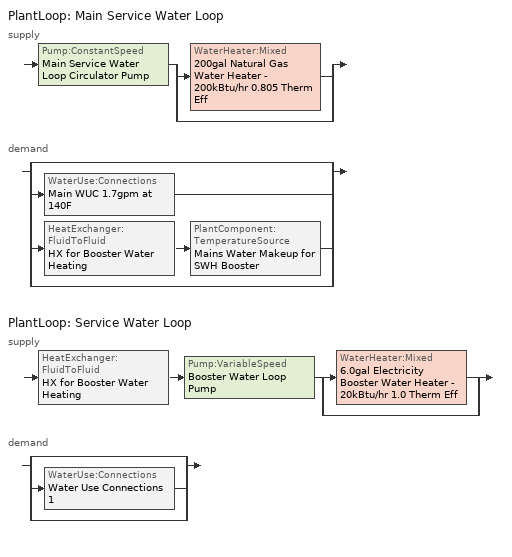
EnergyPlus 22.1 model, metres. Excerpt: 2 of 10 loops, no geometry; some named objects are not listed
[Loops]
PlantLoop 'Main Service Water Loop'
 supply: Pump:ConstantSpeed 'Main Service Water Loop Circulator Pump' > split
  | WaterHeater:Mixed '200gal Natural Gas Water Heater - 200kBtu/hr 0.805 Therm Eff'
  | bypass
 demand: split
  | bypass
  | WaterUse:Connections 'Main WUC 1.7gpm at 140F'
  | HeatExchanger:FluidToFluid 'HX for Booster Water Heating' > PlantComponent:TemperatureSource 'Mains Water Makeup for SWH Booster'
  | bypass
PlantLoop 'Service Water Loop'
 supply: HeatExchanger:FluidToFluid 'HX for Booster Water Heating' > Pump:VariableSpeed 'Booster Water Loop Pump' > split
  | WaterHeater:Mixed '6.0gal Electricity Booster Water Heater - 20kBtu/hr 1.0 Therm Eff'
  | bypass
 demand: split
  | bypass
  | WaterUse:Connections 'Water Use Connections 1'
  | bypass
[SetpointManager:Scheduled] Control Variable=Temperature
Name | Schedule | Setpoint Node or NodeList
Service hot water setpoint manager | Service Water Loop Temp - 140F | Main Service Water Loop Supply Outlet Node
Hot water booster setpoint manager | Service Water Booster Temp - 180.00000000000006F | Service Water Loop Supply Outlet Node
[PlantLoop] Fluid Type=Water; Maximum Loop Flow Rate {m3/s}=Autosize; Minimum Loop Flow Rate {m3/s}=0; Plant Loop Volume {m3}=Autocalculate; Load Distribution Scheme=Optimal; Plant Loop Demand Calculation Scheme=SingleSetpoint; Common Pipe Simulation=None
Name | Plant Equipment Operation Scheme | Maximum Loop Temperature {C} | Minimum Loop Temperature {C}
Main Service Water Loop | Main Service Water Loop Operation Schemes | 60 | 10
Service Water Loop | Service Water Loop Operation Schemes | 100 | 0
[Sizing:Plant] Loop Type=Heating; Loop Design Temperature Difference {deltaC}=5; Sizing Option=NonCoincident; Zone Timesteps in Averaging Window=1; Coincident Sizing Factor Mode=None
Name | Design Loop Exit Temperature {C}
Main Service Water Loop | 60
Service Water Loop | 82.2222
[Pump:VariableSpeed]
Booster Water Loop Pump: Design Maximum Flow Rate {m3/s}=Autosize; Design Pump Head {Pa}=0; Design Power Consumption {W}=0; Motor Efficiency=1; Fraction of Motor Inefficiencies to Fluid Stream=0; Coefficient 1 of the Part Load Performance Curve=0; Coefficient 2 of the Part Load Performance Curve=3.2485; Coefficient 3 of the Part Load Performance Curve=-4.7443; Coefficient 4 of the Part Load Performance Curve=2.5294; Design Minimum Flow Rate {m3/s}=0; Pump Control Type=Intermittent; Skin Loss Radiative Fraction=0.5; Design Power Sizing Method=PowerPerFlowPerPressure; Design Electric Power per Unit Flow Rate {W/(m3/s)}=348701.1; Design Shaft Power per Unit Flow Rate per Unit Head {W/((m3/s)-Pa)}=1.28205; Design Minimum Flow Rate Fraction=0
[PlantEquipmentOperationSchemes] Control Scheme Object Type 1=PlantEquipmentOperation:HeatingLoad; Control Scheme Schedule Name 1=Always On Discrete
Name | Control Scheme Name 1
Main Service Water Loop Operation Schemes | Main Service Water Loop Heating Operation Scheme
Service Water Loop Operation Schemes | Service Water Loop Heating Operation Scheme
[PlantEquipmentOperation:HeatingLoad] Load Range Lower Limit 1 {W}=0; Load Range Upper Limit 1 {W}=1000000000
Name | Range Equipment List Name 1
Main Service Water Loop Heating Operation Scheme | Main Service Water Loop Heating Equipment List
Service Water Loop Heating Operation Scheme | Service Water Loop Heating Equipment List
[PlantEquipmentList]
Main Service Water Loop Heating Equipment List: WaterHeater:Mixed, 200gal Natural Gas Water Heater - 200kBtu/hr 0.805 Therm Eff
Service Water Loop Heating Equipment List: HeatExchanger:FluidToFluid, HX for Booster Water Heating, WaterHeater:Mixed, 6.0gal Electricity Booster Water Heater - 20kBtu/hr 1.0 Therm Eff
[Pump:ConstantSpeed]
Main Service Water Loop Circulator Pump: Design Flow Rate {m3/s}=Autosize; Design Pump Head {Pa}=29891; Design Power Consumption {W}=Autosize; Motor Efficiency=0.7; Fraction of Motor Inefficiencies to Fluid Stream=0; Pump Control Type=Intermittent; Design Power Sizing Method=PowerPerFlowPerPressure; Design Electric Power per Unit Flow Rate {W/(m3/s)}=348701.1; Design Shaft Power per Unit Flow Rate per Unit Head {W-s/m3-Pa}=1.28205
[WaterHeater:Mixed] Deadband Temperature Difference {deltaC}=2; Heater Control Type=Cycle; Heater Ignition Minimum Flow Rate {m3/s}=0; Heater Ignition Delay {s}=0; Off Cycle Parasitic Heat Fraction to Tank=0; On Cycle Parasitic Heat Fraction to Tank=0; Ambient Temperature Indicator=Zone; Off Cycle Loss Fraction to Zone=1; On Cycle Loss Fraction to Zone=1; Use Side Effectiveness=1; Source Side Effectiveness=1; Use Side Design Flow Rate {m3/s}=Autosize; Source Side Design Flow Rate {m3/s}=Autosize; Indirect Water Heating Recovery Time {hr}=1.5; Source Side Flow Control Mode=IndirectHeatPrimarySetpoint
Name | Tank Volume {m3} | Setpoint Temperature Schedule | Maximum Temperature Limit {C} | Heater Maximum Capacity {W} | Heater Fuel Type | Heater Thermal Efficiency | Off Cycle Parasitic Fuel Consumption Rate {W} | Off Cycle Parasitic Fuel Type | On Cycle Parasitic Fuel Consumption Rate {W} | On Cycle Parasitic Fuel Type | Ambient Temperature Zone | Off Cycle Loss Coefficient to Ambient Temperature {W/K} | On Cycle Loss Coefficient to Ambient Temperature {W/K}
200gal Natural Gas Water Heater - 200kBtu/hr 0.805 Therm Eff | 0.757082 | Service Water Loop Temp - 140F | 60 | 58614.2 | NaturalGas | 0.805128 | 970.33 | NaturalGas | 970.33 | NaturalGas | Mech_ZN_1_FLR_1 ZN | 9.66218 | 9.66218
6.0gal Electricity Booster Water Heater - 20kBtu/hr 1.0 Therm Eff | 0.0227125 | Service Water Booster Temp - 180.00000000000006F | 82.2222 | 6000.04 | Electricity | 1 | 0 | Electricity | 0 | Electricity | Kitchen_ZN_1_FLR_1 ZN | 1.16751 | 1.16751
[WaterHeater:Sizing] Design Mode=PeakDraw; Time Storage Can Meet Peak Draw {hr}=0.538503; Time for Tank Recovery {hr}=0; Nominal Tank Volume for Autosizing Plant Connections {m3}=1
200gal Natural Gas Water Heater - 200kBtu/hr 0.805 Therm Eff; 6.0gal Electricity Booster Water Heater - 20kBtu/hr 1.0 Therm Eff
[WaterUse:Connections] Drain Water Heat Exchanger Type=None; Drain Water Heat Exchanger Destination=Plant
Name | Water Use Equipment Name 1
Main WUC 1.7gpm at 140F | Main Service Water Use 1.7gpm at 140F
Water Use Connections 1 | Booster Water Fixture - 1.0 gpm at 180F
[WaterUse:Equipment] Flow Rate Fraction Schedule=SchoolPrimary BLDG_SWH_SCH
Name | Peak Flow Rate {m3/s} | Target Temperature Schedule | Sensible Fraction Schedule | Latent Fraction Schedule
Main Service Water Use 1.7gpm at 140F | 0.000107253 | Mixed Water At Faucet Temp - 140F | Fraction Sensible - 0.2 | Fraction Latent - 0.05
Booster Water Fixture - 1.0 gpm at 180F | 6.30902e-05 | Mixed Water At Faucet Temp - 180F
[HeatExchanger:FluidToFluid]
HX for Booster Water Heating: Loop Demand Side Design Flow Rate {m3/s}=Autosize; Loop Supply Side Design Flow Rate {m3/s}=Autosize; Heat Exchange Model Type=Ideal; Heat Exchanger U-Factor Times Area Value {W/K}=Autosize; Control Type=UncontrolledOn; Minimum Temperature Difference to Activate Heat Exchanger {deltaC}=0.01; Heat Transfer Metering End Use Type=LoopToLoop; Component Override Cooling Control Temperature Mode=Loop; Sizing Factor=1; Operation Minimum Temperature Limit {C}=0; Operation Maximum Temperature Limit {C}=100
[PlantComponent:TemperatureSource]
Mains Water Makeup for SWH Booster: Design Volume Flow Rate {m3/s}=Autosize; Temperature Specification Type=Scheduled; Source Temperature {C}=8; Source Temperature Schedule=Mains Water Temperature
[EnergyManagementSystem:Program]
Init_mech_zn_1_flr_1_zn_Heating_Temperature_Setpoint: SET mech_zn_1_flr_1_zn_Heating_Temperature_Setpoint = 15; SET mech_zn_1_flr_1_zn_Heating_Temperature_Setpoint_Enable = 0
Init_mech_zn_1_flr_1_zn_vav_terminal_outlet_air_node_Air_Flow_Setpoint: SET mech_zn_1_flr_1_zn_vav_terminal_outlet_air_node_Air_Flow_Setpoint = 0; SET mech_zn_1_flr_1_zn_vav_terminal_outlet_air_node_Air_Flow_Setpoint_Enable = 0
Init_mech_zn_1_flr_1_zn_vav_terminal_outlet_air_node_Humidity_Setpoint: SET mech_zn_1_flr_1_zn_vav_terminal_outlet_air_node_Humidity_Setpoint = 80; SET mech_zn_1_flr_1_zn_vav_terminal_outlet_air_node_Humidity_Setpoint_Enable = 0
Init_mech_zn_1_flr_1_zn_vav_terminal_outlet_air_node_Temperature_Setpoint: SET mech_zn_1_flr_1_zn_vav_terminal_outlet_air_node_Temperature_Setpoint = 15; SET mech_zn_1_flr_1_zn_vav_terminal_outlet_air_node_Temperature_Setpoint_Enable = 0
Init_mult_class_1_pod_1_zn_1_flr_1_zn_Cooling_Temperature_Setpoint: SET mult_class_1_pod_1_zn_1_flr_1_zn_Cooling_Temperature_Setpoint = 15; SET mult_class_1_pod_1_zn_1_flr_1_zn_Cooling_Temperature_Setpoint_Enable = 0
Init_mult_class_1_pod_1_zn_1_flr_1_zn_Heating_Temperature_Setpoint: SET mult_class_1_pod_1_zn_1_flr_1_zn_Heating_Temperature_Setpoint = 15; SET mult_class_1_pod_1_zn_1_flr_1_zn_Heating_Temperature_Setpoint_Enable = 0
Init_mult_class_1_pod_1_zn_1_flr_1_zn_vav_terminal_outlet_air_node_Air_Flow_Setpoint: SET mult_class_1_pod_1_zn_1_flr_1_zn_vav_terminal_outlet_air_node_Air_Flow_Setpoint = 0; SET mult_class_1_pod_1_zn_1_flr_1_zn_vav_terminal_outlet_air_node_Air_Flow_Setpoint_Enable = 0
Init_mult_class_1_pod_1_zn_1_flr_1_zn_vav_terminal_outlet_air_node_Humidity_Setpoint: SET mult_class_1_pod_1_zn_1_flr_1_zn_vav_terminal_outlet_air_node_Humidity_Setpoint = 80; SET mult_class_1_pod_1_zn_1_flr_1_zn_vav_terminal_outlet_air_node_Humidity_Setpoint_Enable = 0
Init_mult_class_1_pod_1_zn_1_flr_1_zn_vav_terminal_outlet_air_node_Temperature_Setpoint: SET mult_class_1_pod_1_zn_1_flr_1_zn_vav_terminal_outlet_air_node_Temperature_Setpoint = 15; SET mult_class_1_pod_1_zn_1_flr_1_zn_vav_terminal_outlet_air_node_Temperature_Setpoint_Enable = 0
Init_mult_class_1_pod_2_zn_1_flr_1_zn_Cooling_Temperature_Setpoint: SET mult_class_1_pod_2_zn_1_flr_1_zn_Cooling_Temperature_Setpoint = 15; SET mult_class_1_pod_2_zn_1_flr_1_zn_Cooling_Temperature_Setpoint_Enable = 0
Init_mult_class_1_pod_2_zn_1_flr_1_zn_Heating_Temperature_Setpoint: SET mult_class_1_pod_2_zn_1_flr_1_zn_Heating_Temperature_Setpoint = 15; SET mult_class_1_pod_2_zn_1_flr_1_zn_Heating_Temperature_Setpoint_Enable = 0
Init_mult_class_1_pod_2_zn_1_flr_1_zn_vav_terminal_outlet_air_node_Air_Flow_Setpoint: SET mult_class_1_pod_2_zn_1_flr_1_zn_vav_terminal_outlet_air_node_Air_Flow_Setpoint = 0; SET mult_class_1_pod_2_zn_1_flr_1_zn_vav_terminal_outlet_air_node_Air_Flow_Setpoint_Enable = 0
Init_mult_class_1_pod_2_zn_1_flr_1_zn_vav_terminal_outlet_air_node_Humidity_Setpoint: SET mult_class_1_pod_2_zn_1_flr_1_zn_vav_terminal_outlet_air_node_Humidity_Setpoint = 80; SET mult_class_1_pod_2_zn_1_flr_1_zn_vav_terminal_outlet_air_node_Humidity_Setpoint_Enable = 0
Init_mult_class_1_pod_2_zn_1_flr_1_zn_vav_terminal_outlet_air_node_Temperature_Setpoint: SET mult_class_1_pod_2_zn_1_flr_1_zn_vav_terminal_outlet_air_node_Temperature_Setpoint = 15; SET mult_class_1_pod_2_zn_1_flr_1_zn_vav_terminal_outlet_air_node_Temperature_Setpoint_Enable = 0
Init_mult_class_1_pod_3_zn_1_flr_1_zn_Cooling_Temperature_Setpoint: SET mult_class_1_pod_3_zn_1_flr_1_zn_Cooling_Temperature_Setpoint = 15; SET mult_class_1_pod_3_zn_1_flr_1_zn_Cooling_Temperature_Setpoint_Enable = 0
Init_mult_class_1_pod_3_zn_1_flr_1_zn_Heating_Temperature_Setpoint: SET mult_class_1_pod_3_zn_1_flr_1_zn_Heating_Temperature_Setpoint = 15; SET mult_class_1_pod_3_zn_1_flr_1_zn_Heating_Temperature_Setpoint_Enable = 0
Init_mult_class_1_pod_3_zn_1_flr_1_zn_vav_terminal_outlet_air_node_Air_Flow_Setpoint: SET mult_class_1_pod_3_zn_1_flr_1_zn_vav_terminal_outlet_air_node_Air_Flow_Setpoint = 0; SET mult_class_1_pod_3_zn_1_flr_1_zn_vav_terminal_outlet_air_node_Air_Flow_Setpoint_Enable = 0
Init_mult_class_1_pod_3_zn_1_flr_1_zn_vav_terminal_outlet_air_node_Humidity_Setpoint: SET mult_class_1_pod_3_zn_1_flr_1_zn_vav_terminal_outlet_air_node_Humidity_Setpoint = 80; SET mult_class_1_pod_3_zn_1_flr_1_zn_vav_terminal_outlet_air_node_Humidity_Setpoint_Enable = 0
Init_mult_class_1_pod_3_zn_1_flr_1_zn_vav_terminal_outlet_air_node_Temperature_Setpoint: SET mult_class_1_pod_3_zn_1_flr_1_zn_vav_terminal_outlet_air_node_Temperature_Setpoint = 15; SET mult_class_1_pod_3_zn_1_flr_1_zn_vav_terminal_outlet_air_node_Temperature_Setpoint_Enable = 0
Init_mult_class_2_pod_1_zn_1_flr_1_zn_Cooling_Temperature_Setpoint: SET mult_class_2_pod_1_zn_1_flr_1_zn_Cooling_Temperature_Setpoint = 15; SET mult_class_2_pod_1_zn_1_flr_1_zn_Cooling_Temperature_Setpoint_Enable = 0
Init_mult_class_2_pod_1_zn_1_flr_1_zn_Heating_Temperature_Setpoint: SET mult_class_2_pod_1_zn_1_flr_1_zn_Heating_Temperature_Setpoint = 15; SET mult_class_2_pod_1_zn_1_flr_1_zn_Heating_Temperature_Setpoint_Enable = 0
Init_mult_class_2_pod_1_zn_1_flr_1_zn_vav_terminal_outlet_air_node_Air_Flow_Setpoint: SET mult_class_2_pod_1_zn_1_flr_1_zn_vav_terminal_outlet_air_node_Air_Flow_Setpoint = 0; SET mult_class_2_pod_1_zn_1_flr_1_zn_vav_terminal_outlet_air_node_Air_Flow_Setpoint_Enable = 0
Init_mult_class_2_pod_1_zn_1_flr_1_zn_vav_terminal_outlet_air_node_Humidity_Setpoint: SET mult_class_2_pod_1_zn_1_flr_1_zn_vav_terminal_outlet_air_node_Humidity_Setpoint = 80; SET mult_class_2_pod_1_zn_1_flr_1_zn_vav_terminal_outlet_air_node_Humidity_Setpoint_Enable = 0
Init_mult_class_2_pod_1_zn_1_flr_1_zn_vav_terminal_outlet_air_node_Temperature_Setpoint: SET mult_class_2_pod_1_zn_1_flr_1_zn_vav_terminal_outlet_air_node_Temperature_Setpoint = 15; SET mult_class_2_pod_1_zn_1_flr_1_zn_vav_terminal_outlet_air_node_Temperature_Setpoint_Enable = 0
Init_mult_class_2_pod_2_zn_1_flr_1_zn_Cooling_Temperature_Setpoint: SET mult_class_2_pod_2_zn_1_flr_1_zn_Cooling_Temperature_Setpoint = 15; SET mult_class_2_pod_2_zn_1_flr_1_zn_Cooling_Temperature_Setpoint_Enable = 0
Init_mult_class_2_pod_2_zn_1_flr_1_zn_Heating_Temperature_Setpoint: SET mult_class_2_pod_2_zn_1_flr_1_zn_Heating_Temperature_Setpoint = 15; SET mult_class_2_pod_2_zn_1_flr_1_zn_Heating_Temperature_Setpoint_Enable = 0
Init_mult_class_2_pod_2_zn_1_flr_1_zn_vav_terminal_outlet_air_node_Air_Flow_Setpoint: SET mult_class_2_pod_2_zn_1_flr_1_zn_vav_terminal_outlet_air_node_Air_Flow_Setpoint = 0; SET mult_class_2_pod_2_zn_1_flr_1_zn_vav_terminal_outlet_air_node_Air_Flow_Setpoint_Enable = 0
Init_mult_class_2_pod_2_zn_1_flr_1_zn_vav_terminal_outlet_air_node_Humidity_Setpoint: SET mult_class_2_pod_2_zn_1_flr_1_zn_vav_terminal_outlet_air_node_Humidity_Setpoint = 80; SET mult_class_2_pod_2_zn_1_flr_1_zn_vav_terminal_outlet_air_node_Humidity_Setpoint_Enable = 0
Init_mult_class_2_pod_2_zn_1_flr_1_zn_vav_terminal_outlet_air_node_Temperature_Setpoint: SET mult_class_2_pod_2_zn_1_flr_1_zn_vav_terminal_outlet_air_node_Temperature_Setpoint = 15; SET mult_class_2_pod_2_zn_1_flr_1_zn_vav_terminal_outlet_air_node_Temperature_Setpoint_Enable = 0
Init_mult_class_2_pod_3_zn_1_flr_1_zn_Cooling_Temperature_Setpoint: SET mult_class_2_pod_3_zn_1_flr_1_zn_Cooling_Temperature_Setpoint = 15; SET mult_class_2_pod_3_zn_1_flr_1_zn_Cooling_Temperature_Setpoint_Enable = 0
Init_mult_class_2_pod_3_zn_1_flr_1_zn_Heating_Temperature_Setpoint: SET mult_class_2_pod_3_zn_1_flr_1_zn_Heating_Temperature_Setpoint = 15; SET mult_class_2_pod_3_zn_1_flr_1_zn_Heating_Temperature_Setpoint_Enable = 0
Init_mult_class_2_pod_3_zn_1_flr_1_zn_vav_terminal_outlet_air_node_Air_Flow_Setpoint: SET mult_class_2_pod_3_zn_1_flr_1_zn_vav_terminal_outlet_air_node_Air_Flow_Setpoint = 0; SET mult_class_2_pod_3_zn_1_flr_1_zn_vav_terminal_outlet_air_node_Air_Flow_Setpoint_Enable = 0
Init_mult_class_2_pod_3_zn_1_flr_1_zn_vav_terminal_outlet_air_node_Humidity_Setpoint: SET mult_class_2_pod_3_zn_1_flr_1_zn_vav_terminal_outlet_air_node_Humidity_Setpoint = 80; SET mult_class_2_pod_3_zn_1_flr_1_zn_vav_terminal_outlet_air_node_Humidity_Setpoint_Enable = 0
Init_mult_class_2_pod_3_zn_1_flr_1_zn_vav_terminal_outlet_air_node_Temperature_Setpoint: SET mult_class_2_pod_3_zn_1_flr_1_zn_vav_terminal_outlet_air_node_Temperature_Setpoint = 15; SET mult_class_2_pod_3_zn_1_flr_1_zn_vav_terminal_outlet_air_node_Temperature_Setpoint_Enable = 0
Init_offices_zn_1_flr_1_zn_Cooling_Temperature_Setpoint: SET offices_zn_1_flr_1_zn_Cooling_Temperature_Setpoint = 15; SET offices_zn_1_flr_1_zn_Cooling_Temperature_Setpoint_Enable = 0
Init_offices_zn_1_flr_1_zn_Heating_Temperature_Setpoint: SET offices_zn_1_flr_1_zn_Heating_Temperature_Setpoint = 15; SET offices_zn_1_flr_1_zn_Heating_Temperature_Setpoint_Enable = 0
Init_offices_zn_1_flr_1_zn_vav_terminal_outlet_air_node_Air_Flow_Setpoint: SET offices_zn_1_flr_1_zn_vav_terminal_outlet_air_node_Air_Flow_Setpoint = 0; SET offices_zn_1_flr_1_zn_vav_terminal_outlet_air_node_Air_Flow_Setpoint_Enable = 0
Init_offices_zn_1_flr_1_zn_vav_terminal_outlet_air_node_Humidity_Setpoint: SET offices_zn_1_flr_1_zn_vav_terminal_outlet_air_node_Humidity_Setpoint = 80; SET offices_zn_1_flr_1_zn_vav_terminal_outlet_air_node_Humidity_Setpoint_Enable = 0
Init_offices_zn_1_flr_1_zn_vav_terminal_outlet_air_node_Temperature_Setpoint: SET offices_zn_1_flr_1_zn_vav_terminal_outlet_air_node_Temperature_Setpoint = 15; SET offices_zn_1_flr_1_zn_vav_terminal_outlet_air_node_Temperature_Setpoint_Enable = 0
Mains_Water_Prg: SET Mains_Water_Temp_Act = Mains_Water_Temp_Sen
Override_bath_zn_1_flr_1_zn_Cooling_Temperature_Setpoint: IF (bath_zn_1_flr_1_zn_Cooling_Temperature_Setpoint_Enable == 1); SET Energy_Management_System_Actuator_110 = bath_zn_1_flr_1_zn_Cooling_Temperature_Setpoint; ELSE; SET Energy_Management_System_Actuator_110 = Null; ENDIF
Override_bath_zn_1_flr_1_zn_Heating_Temperature_Setpoint: IF (bath_zn_1_flr_1_zn_Heating_Temperature_Setpoint_Enable == 1); SET Energy_Management_System_Actuator_85 = bath_zn_1_flr_1_zn_Heating_Temperature_Setpoint; ELSE; SET Energy_Management_System_Actuator_85 = Null; ENDIF
Override_bath_zn_1_flr_1_zn_vav_terminal_outlet_air_node_Air_Flow_Setpoint: IF (bath_zn_1_flr_1_zn_vav_terminal_outlet_air_node_Air_Flow_Setpoint_Enable == 1); SET Energy_Management_System_Actuator_29 = bath_zn_1_flr_1_zn_vav_terminal_outlet_air_node_Air_Flow_Setpoint; ELSE; SET Energy_Management_System_Actuator_29 = Null; ENDIF
Override_bath_zn_1_flr_1_zn_vav_terminal_outlet_air_node_Humidity_Setpoint: IF (bath_zn_1_flr_1_zn_vav_terminal_outlet_air_node_Humidity_Setpoint_Enable == 1); SET Energy_Management_System_Actuator_1 = bath_zn_1_flr_1_zn_vav_terminal_outlet_air_node_Humidity_Setpoint; ELSE; SET Energy_Management_System_Actuator_1 = Null; ENDIF
Override_bath_zn_1_flr_1_zn_vav_terminal_outlet_air_node_Temperature_Setpoint: IF (bath_zn_1_flr_1_zn_vav_terminal_outlet_air_node_Temperature_Setpoint_Enable == 1); SET Energy_Management_System_Actuator_57 = bath_zn_1_flr_1_zn_vav_terminal_outlet_air_node_Temperature_Setpoint; ELSE; SET Energy_Management_System_Actuator_57 = Null; ENDIF
Override_cafeteria_zn_1_flr_1_zn_Cooling_Temperature_Setpoint: IF (cafeteria_zn_1_flr_1_zn_Cooling_Temperature_Setpoint_Enable == 1); SET Energy_Management_System_Actuator_111 = cafeteria_zn_1_flr_1_zn_Cooling_Temperature_Setpoint; ELSE; SET Energy_Management_System_Actuator_111 = Null; ENDIF
Override_cafeteria_zn_1_flr_1_zn_Heating_Temperature_Setpoint: IF (cafeteria_zn_1_flr_1_zn_Heating_Temperature_Setpoint_Enable == 1); SET Energy_Management_System_Actuator_86 = cafeteria_zn_1_flr_1_zn_Heating_Temperature_Setpoint; ELSE; SET Energy_Management_System_Actuator_86 = Null; ENDIF
Override_cafeteria_zn_1_flr_1_zn_psz_ac_2_7_diffuser_outlet_air_node_Air_Flow_Setpoint: IF (cafeteria_zn_1_flr_1_zn_psz_ac_2_7_diffuser_outlet_air_node_Air_Flow_Setpoint_Enable == 1); SET Energy_Management_System_Actuator_30 = cafeteria_zn_1_flr_1_zn_psz_ac_2_7_diffuser_outlet_air_node_Air_Flow_Setpoint; ELSE; SET Energy_Management_System_Actuator_30 = Null; ENDIF
Override_cafeteria_zn_1_flr_1_zn_psz_ac_2_7_diffuser_outlet_air_node_Humidity_Setpoint: IF (cafeteria_zn_1_flr_1_zn_psz_ac_2_7_diffuser_outlet_air_node_Humidity_Setpoint_Enable == 1); SET Energy_Management_System_Actuator_2 = cafeteria_zn_1_flr_1_zn_psz_ac_2_7_diffuser_outlet_air_node_Humidity_Setpoint; ELSE; SET Energy_Management_System_Actuator_2 = Null; ENDIF
Override_cafeteria_zn_1_flr_1_zn_psz_ac_2_7_diffuser_outlet_air_node_Temperature_Setpoint: IF (cafeteria_zn_1_flr_1_zn_psz_ac_2_7_diffuser_outlet_air_node_Temperature_Setpoint_Enable == 1); SET Energy_Management_System_Actuator_58 = cafeteria_zn_1_flr_1_zn_psz_ac_2_7_diffuser_outlet_air_node_Temperature_Setpoint; ELSE; SET Energy_Management_System_Actuator_58 = Null; ENDIF
Override_cafeteria_zn_1_flr_1_zn_psz_ac_2_7_supply_outlet_node_Air_Flow_Setpoint: IF (cafeteria_zn_1_flr_1_zn_psz_ac_2_7_supply_outlet_node_Air_Flow_Setpoint_Enable == 1); SET Energy_Management_System_Actuator_31 = cafeteria_zn_1_flr_1_zn_psz_ac_2_7_supply_outlet_node_Air_Flow_Setpoint; ELSE; SET Energy_Management_System_Actuator_31 = Null; ENDIF
Override_cafeteria_zn_1_flr_1_zn_psz_ac_2_7_supply_outlet_node_Humidity_Setpoint: IF (cafeteria_zn_1_flr_1_zn_psz_ac_2_7_supply_outlet_node_Humidity_Setpoint_Enable == 1); SET Energy_Management_System_Actuator_3 = cafeteria_zn_1_flr_1_zn_psz_ac_2_7_supply_outlet_node_Humidity_Setpoint; ELSE; SET Energy_Management_System_Actuator_3 = Null; ENDIF
Override_cafeteria_zn_1_flr_1_zn_psz_ac_2_7_supply_outlet_node_Temperature_Setpoint: IF (cafeteria_zn_1_flr_1_zn_psz_ac_2_7_supply_outlet_node_Temperature_Setpoint_Enable == 1); SET Energy_Management_System_Actuator_59 = cafeteria_zn_1_flr_1_zn_psz_ac_2_7_supply_outlet_node_Temperature_Setpoint; ELSE; SET Energy_Management_System_Actuator_59 = Null; ENDIF
Override_computer_class_zn_1_flr_1_zn_Cooling_Temperature_Setpoint: IF (computer_class_zn_1_flr_1_zn_Cooling_Temperature_Setpoint_Enable == 1); SET Energy_Management_System_Actuator_112 = computer_class_zn_1_flr_1_zn_Cooling_Temperature_Setpoint; ELSE; SET Energy_Management_System_Actuator_112 = Null; ENDIF
Override_computer_class_zn_1_flr_1_zn_Heating_Temperature_Setpoint: IF (computer_class_zn_1_flr_1_zn_Heating_Temperature_Setpoint_Enable == 1); SET Energy_Management_System_Actuator_87 = computer_class_zn_1_flr_1_zn_Heating_Temperature_Setpoint; ELSE; SET Energy_Management_System_Actuator_87 = Null; ENDIF
Override_computer_class_zn_1_flr_1_zn_vav_terminal_outlet_air_node_Air_Flow_Setpoint: IF (computer_class_zn_1_flr_1_zn_vav_terminal_outlet_air_node_Air_Flow_Setpoint_Enable == 1); SET Energy_Management_System_Actuator_32 = computer_class_zn_1_flr_1_zn_vav_terminal_outlet_air_node_Air_Flow_Setpoint; ELSE; SET Energy_Management_System_Actuator_32 = Null; ENDIF
Override_computer_class_zn_1_flr_1_zn_vav_terminal_outlet_air_node_Humidity_Setpoint: IF (computer_class_zn_1_flr_1_zn_vav_terminal_outlet_air_node_Humidity_Setpoint_Enable == 1); SET Energy_Management_System_Actuator_4 = computer_class_zn_1_flr_1_zn_vav_terminal_outlet_air_node_Humidity_Setpoint; ELSE; SET Energy_Management_System_Actuator_4 = Null; ENDIF
Override_computer_class_zn_1_flr_1_zn_vav_terminal_outlet_air_node_Temperature_Setpoint: IF (computer_class_zn_1_flr_1_zn_vav_terminal_outlet_air_node_Temperature_Setpoint_Enable == 1); SET Energy_Management_System_Actuator_60 = computer_class_zn_1_flr_1_zn_vav_terminal_outlet_air_node_Temperature_Setpoint; ELSE; SET Energy_Management_System_Actuator_60 = Null; ENDIF
Override_corner_class_1_pod_1_zn_1_flr_1_zn_Cooling_Temperature_Setpoint: IF (corner_class_1_pod_1_zn_1_flr_1_zn_Cooling_Temperature_Setpoint_Enable == 1); SET Energy_Management_System_Actuator_113 = corner_class_1_pod_1_zn_1_flr_1_zn_Cooling_Temperature_Setpoint; ELSE; SET Energy_Management_System_Actuator_113 = Null; ENDIF
Override_corner_class_1_pod_1_zn_1_flr_1_zn_Heating_Temperature_Setpoint: IF (corner_class_1_pod_1_zn_1_flr_1_zn_Heating_Temperature_Setpoint_Enable == 1); SET Energy_Management_System_Actuator_88 = corner_class_1_pod_1_zn_1_flr_1_zn_Heating_Temperature_Setpoint; ELSE; SET Energy_Management_System_Actuator_88 = Null; ENDIF
Override_corner_class_1_pod_1_zn_1_flr_1_zn_vav_terminal_outlet_air_node_Air_Flow_Setpoint: IF (corner_class_1_pod_1_zn_1_flr_1_zn_vav_terminal_outlet_air_node_Air_Flow_Setpoint_Enable == 1); SET Energy_Management_System_Actuator_33 = corner_class_1_pod_1_zn_1_flr_1_zn_vav_terminal_outlet_air_node_Air_Flow_Setpoint; ELSE; SET Energy_Management_System_Actuator_33 = Null; ENDIF
Override_corner_class_1_pod_1_zn_1_flr_1_zn_vav_terminal_outlet_air_node_Humidity_Setpoint: IF (corner_class_1_pod_1_zn_1_flr_1_zn_vav_terminal_outlet_air_node_Humidity_Setpoint_Enable == 1); SET Energy_Management_System_Actuator_5 = corner_class_1_pod_1_zn_1_flr_1_zn_vav_terminal_outlet_air_node_Humidity_Setpoint; ELSE; SET Energy_Management_System_Actuator_5 = Null; ENDIF
Override_corner_class_1_pod_1_zn_1_flr_1_zn_vav_terminal_outlet_air_node_Temperature_Setpoint: IF (corner_class_1_pod_1_zn_1_flr_1_zn_vav_terminal_outlet_air_node_Temperature_Setpoint_Enable == 1); SET Energy_Management_System_Actuator_61 = corner_class_1_pod_1_zn_1_flr_1_zn_vav_terminal_outlet_air_node_Temperature_Setpoint; ELSE; SET Energy_Management_System_Actuator_61 = Null; ENDIF
Override_corner_class_1_pod_2_zn_1_flr_1_zn_Cooling_Temperature_Setpoint: IF (corner_class_1_pod_2_zn_1_flr_1_zn_Cooling_Temperature_Setpoint_Enable == 1); SET Energy_Management_System_Actuator_114 = corner_class_1_pod_2_zn_1_flr_1_zn_Cooling_Temperature_Setpoint; ELSE; SET Energy_Management_System_Actuator_114 = Null; ENDIF
Override_corner_class_1_pod_2_zn_1_flr_1_zn_Heating_Temperature_Setpoint: IF (corner_class_1_pod_2_zn_1_flr_1_zn_Heating_Temperature_Setpoint_Enable == 1); SET Energy_Management_System_Actuator_89 = corner_class_1_pod_2_zn_1_flr_1_zn_Heating_Temperature_Setpoint; ELSE; SET Energy_Management_System_Actuator_89 = Null; ENDIF
Override_corner_class_1_pod_2_zn_1_flr_1_zn_vav_terminal_outlet_air_node_Air_Flow_Setpoint: IF (corner_class_1_pod_2_zn_1_flr_1_zn_vav_terminal_outlet_air_node_Air_Flow_Setpoint_Enable == 1); SET Energy_Management_System_Actuator_34 = corner_class_1_pod_2_zn_1_flr_1_zn_vav_terminal_outlet_air_node_Air_Flow_Setpoint; ELSE; SET Energy_Management_System_Actuator_34 = Null; ENDIF
Override_corner_class_1_pod_2_zn_1_flr_1_zn_vav_terminal_outlet_air_node_Humidity_Setpoint: IF (corner_class_1_pod_2_zn_1_flr_1_zn_vav_terminal_outlet_air_node_Humidity_Setpoint_Enable == 1); SET Energy_Management_System_Actuator_6 = corner_class_1_pod_2_zn_1_flr_1_zn_vav_terminal_outlet_air_node_Humidity_Setpoint; ELSE; SET Energy_Management_System_Actuator_6 = Null; ENDIF
Override_corner_class_1_pod_2_zn_1_flr_1_zn_vav_terminal_outlet_air_node_Temperature_Setpoint: IF (corner_class_1_pod_2_zn_1_flr_1_zn_vav_terminal_outlet_air_node_Temperature_Setpoint_Enable == 1); SET Energy_Management_System_Actuator_62 = corner_class_1_pod_2_zn_1_flr_1_zn_vav_terminal_outlet_air_node_Temperature_Setpoint; ELSE; SET Energy_Management_System_Actuator_62 = Null; ENDIF
Override_corner_class_1_pod_3_zn_1_flr_1_zn_Cooling_Temperature_Setpoint: IF (corner_class_1_pod_3_zn_1_flr_1_zn_Cooling_Temperature_Setpoint_Enable == 1); SET Energy_Management_System_Actuator_115 = corner_class_1_pod_3_zn_1_flr_1_zn_Cooling_Temperature_Setpoint; ELSE; SET Energy_Management_System_Actuator_115 = Null; ENDIF
Override_corner_class_1_pod_3_zn_1_flr_1_zn_Heating_Temperature_Setpoint: IF (corner_class_1_pod_3_zn_1_flr_1_zn_Heating_Temperature_Setpoint_Enable == 1); SET Energy_Management_System_Actuator_90 = corner_class_1_pod_3_zn_1_flr_1_zn_Heating_Temperature_Setpoint; ELSE; SET Energy_Management_System_Actuator_90 = Null; ENDIF
Override_corner_class_1_pod_3_zn_1_flr_1_zn_vav_terminal_outlet_air_node_Air_Flow_Setpoint: IF (corner_class_1_pod_3_zn_1_flr_1_zn_vav_terminal_outlet_air_node_Air_Flow_Setpoint_Enable == 1); SET Energy_Management_System_Actuator_35 = corner_class_1_pod_3_zn_1_flr_1_zn_vav_terminal_outlet_air_node_Air_Flow_Setpoint; ELSE; SET Energy_Management_System_Actuator_35 = Null; ENDIF
Override_corner_class_1_pod_3_zn_1_flr_1_zn_vav_terminal_outlet_air_node_Humidity_Setpoint: IF (corner_class_1_pod_3_zn_1_flr_1_zn_vav_terminal_outlet_air_node_Humidity_Setpoint_Enable == 1); SET Energy_Management_System_Actuator_7 = corner_class_1_pod_3_zn_1_flr_1_zn_vav_terminal_outlet_air_node_Humidity_Setpoint; ELSE; SET Energy_Management_System_Actuator_7 = Null; ENDIF
Override_corner_class_1_pod_3_zn_1_flr_1_zn_vav_terminal_outlet_air_node_Temperature_Setpoint: IF (corner_class_1_pod_3_zn_1_flr_1_zn_vav_terminal_outlet_air_node_Temperature_Setpoint_Enable == 1); SET Energy_Management_System_Actuator_63 = corner_class_1_pod_3_zn_1_flr_1_zn_vav_terminal_outlet_air_node_Temperature_Setpoint; ELSE; SET Energy_Management_System_Actuator_63 = Null; ENDIF
Override_corner_class_2_pod_1_zn_1_flr_1_zn_Cooling_Temperature_Setpoint: IF (corner_class_2_pod_1_zn_1_flr_1_zn_Cooling_Temperature_Setpoint_Enable == 1); SET Energy_Management_System_Actuator_116 = corner_class_2_pod_1_zn_1_flr_1_zn_Cooling_Temperature_Setpoint; ELSE; SET Energy_Management_System_Actuator_116 = Null; ENDIF
Override_corner_class_2_pod_1_zn_1_flr_1_zn_Heating_Temperature_Setpoint: IF (corner_class_2_pod_1_zn_1_flr_1_zn_Heating_Temperature_Setpoint_Enable == 1); SET Energy_Management_System_Actuator_91 = corner_class_2_pod_1_zn_1_flr_1_zn_Heating_Temperature_Setpoint; ELSE; SET Energy_Management_System_Actuator_91 = Null; ENDIF
Override_corner_class_2_pod_1_zn_1_flr_1_zn_vav_terminal_outlet_air_node_Air_Flow_Setpoint: IF (corner_class_2_pod_1_zn_1_flr_1_zn_vav_terminal_outlet_air_node_Air_Flow_Setpoint_Enable == 1); SET Energy_Management_System_Actuator_36 = corner_class_2_pod_1_zn_1_flr_1_zn_vav_terminal_outlet_air_node_Air_Flow_Setpoint; ELSE; SET Energy_Management_System_Actuator_36 = Null; ENDIF
Override_corner_class_2_pod_1_zn_1_flr_1_zn_vav_terminal_outlet_air_node_Humidity_Setpoint: IF (corner_class_2_pod_1_zn_1_flr_1_zn_vav_terminal_outlet_air_node_Humidity_Setpoint_Enable == 1); SET Energy_Management_System_Actuator_8 = corner_class_2_pod_1_zn_1_flr_1_zn_vav_terminal_outlet_air_node_Humidity_Setpoint; ELSE; SET Energy_Management_System_Actuator_8 = Null; ENDIF
Override_corner_class_2_pod_1_zn_1_flr_1_zn_vav_terminal_outlet_air_node_Temperature_Setpoint: IF (corner_class_2_pod_1_zn_1_flr_1_zn_vav_terminal_outlet_air_node_Temperature_Setpoint_Enable == 1); SET Energy_Management_System_Actuator_64 = corner_class_2_pod_1_zn_1_flr_1_zn_vav_terminal_outlet_air_node_Temperature_Setpoint; ELSE; SET Energy_Management_System_Actuator_64 = Null; ENDIF
Override_corner_class_2_pod_2_zn_1_flr_1_zn_Cooling_Temperature_Setpoint: IF (corner_class_2_pod_2_zn_1_flr_1_zn_Cooling_Temperature_Setpoint_Enable == 1); SET Energy_Management_System_Actuator_117 = corner_class_2_pod_2_zn_1_flr_1_zn_Cooling_Temperature_Setpoint; ELSE; SET Energy_Management_System_Actuator_117 = Null; ENDIF
Override_corner_class_2_pod_2_zn_1_flr_1_zn_Heating_Temperature_Setpoint: IF (corner_class_2_pod_2_zn_1_flr_1_zn_Heating_Temperature_Setpoint_Enable == 1); SET Energy_Management_System_Actuator_92 = corner_class_2_pod_2_zn_1_flr_1_zn_Heating_Temperature_Setpoint; ELSE; SET Energy_Management_System_Actuator_92 = Null; ENDIF
Override_corner_class_2_pod_2_zn_1_flr_1_zn_vav_terminal_outlet_air_node_Air_Flow_Setpoint: IF (corner_class_2_pod_2_zn_1_flr_1_zn_vav_terminal_outlet_air_node_Air_Flow_Setpoint_Enable == 1); SET Energy_Management_System_Actuator_37 = corner_class_2_pod_2_zn_1_flr_1_zn_vav_terminal_outlet_air_node_Air_Flow_Setpoint; ELSE; SET Energy_Management_System_Actuator_37 = Null; ENDIF
Override_corner_class_2_pod_2_zn_1_flr_1_zn_vav_terminal_outlet_air_node_Humidity_Setpoint: IF (corner_class_2_pod_2_zn_1_flr_1_zn_vav_terminal_outlet_air_node_Humidity_Setpoint_Enable == 1); SET Energy_Management_System_Actuator_9 = corner_class_2_pod_2_zn_1_flr_1_zn_vav_terminal_outlet_air_node_Humidity_Setpoint; ELSE; SET Energy_Management_System_Actuator_9 = Null; ENDIF
Override_corner_class_2_pod_2_zn_1_flr_1_zn_vav_terminal_outlet_air_node_Temperature_Setpoint: IF (corner_class_2_pod_2_zn_1_flr_1_zn_vav_terminal_outlet_air_node_Temperature_Setpoint_Enable == 1); SET Energy_Management_System_Actuator_65 = corner_class_2_pod_2_zn_1_flr_1_zn_vav_terminal_outlet_air_node_Temperature_Setpoint; ELSE; SET Energy_Management_System_Actuator_65 = Null; ENDIF
Override_corner_class_2_pod_3_zn_1_flr_1_zn_Cooling_Temperature_Setpoint: IF (corner_class_2_pod_3_zn_1_flr_1_zn_Cooling_Temperature_Setpoint_Enable == 1); SET Energy_Management_System_Actuator_118 = corner_class_2_pod_3_zn_1_flr_1_zn_Cooling_Temperature_Setpoint; ELSE; SET Energy_Management_System_Actuator_118 = Null; ENDIF
Override_corner_class_2_pod_3_zn_1_flr_1_zn_Heating_Temperature_Setpoint: IF (corner_class_2_pod_3_zn_1_flr_1_zn_Heating_Temperature_Setpoint_Enable == 1); SET Energy_Management_System_Actuator_93 = corner_class_2_pod_3_zn_1_flr_1_zn_Heating_Temperature_Setpoint; ELSE; SET Energy_Management_System_Actuator_93 = Null; ENDIF
Override_corner_class_2_pod_3_zn_1_flr_1_zn_vav_terminal_outlet_air_node_Air_Flow_Setpoint: IF (corner_class_2_pod_3_zn_1_flr_1_zn_vav_terminal_outlet_air_node_Air_Flow_Setpoint_Enable == 1); SET Energy_Management_System_Actuator_38 = corner_class_2_pod_3_zn_1_flr_1_zn_vav_terminal_outlet_air_node_Air_Flow_Setpoint; ELSE; SET Energy_Management_System_Actuator_38 = Null; ENDIF
Override_corner_class_2_pod_3_zn_1_flr_1_zn_vav_terminal_outlet_air_node_Humidity_Setpoint: IF (corner_class_2_pod_3_zn_1_flr_1_zn_vav_terminal_outlet_air_node_Humidity_Setpoint_Enable == 1); SET Energy_Management_System_Actuator_10 = corner_class_2_pod_3_zn_1_flr_1_zn_vav_terminal_outlet_air_node_Humidity_Setpoint; ELSE; SET Energy_Management_System_Actuator_10 = Null; ENDIF
Override_corner_class_2_pod_3_zn_1_flr_1_zn_vav_terminal_outlet_air_node_Temperature_Setpoint: IF (corner_class_2_pod_3_zn_1_flr_1_zn_vav_terminal_outlet_air_node_Temperature_Setpoint_Enable == 1); SET Energy_Management_System_Actuator_66 = corner_class_2_pod_3_zn_1_flr_1_zn_vav_terminal_outlet_air_node_Temperature_Setpoint; ELSE; SET Energy_Management_System_Actuator_66 = Null; ENDIF
Override_corridor_pod_1_zn_1_flr_1_zn_Cooling_Temperature_Setpoint: IF (corridor_pod_1_zn_1_flr_1_zn_Cooling_Temperature_Setpoint_Enable == 1); SET Energy_Management_System_Actuator_119 = corridor_pod_1_zn_1_flr_1_zn_Cooling_Temperature_Setpoint; ELSE; SET Energy_Management_System_Actuator_119 = Null; ENDIF
Override_corridor_pod_1_zn_1_flr_1_zn_Heating_Temperature_Setpoint: IF (corridor_pod_1_zn_1_flr_1_zn_Heating_Temperature_Setpoint_Enable == 1); SET Energy_Management_System_Actuator_94 = corridor_pod_1_zn_1_flr_1_zn_Heating_Temperature_Setpoint; ELSE; SET Energy_Management_System_Actuator_94 = Null; ENDIF
Override_corridor_pod_1_zn_1_flr_1_zn_vav_terminal_outlet_air_node_Air_Flow_Setpoint: IF (corridor_pod_1_zn_1_flr_1_zn_vav_terminal_outlet_air_node_Air_Flow_Setpoint_Enable == 1); SET Energy_Management_System_Actuator_39 = corridor_pod_1_zn_1_flr_1_zn_vav_terminal_outlet_air_node_Air_Flow_Setpoint; ELSE; SET Energy_Management_System_Actuator_39 = Null; ENDIF
Override_corridor_pod_1_zn_1_flr_1_zn_vav_terminal_outlet_air_node_Humidity_Setpoint: IF (corridor_pod_1_zn_1_flr_1_zn_vav_terminal_outlet_air_node_Humidity_Setpoint_Enable == 1); SET Energy_Management_System_Actuator_11 = corridor_pod_1_zn_1_flr_1_zn_vav_terminal_outlet_air_node_Humidity_Setpoint; ELSE; SET Energy_Management_System_Actuator_11 = Null; ENDIF
Override_corridor_pod_1_zn_1_flr_1_zn_vav_terminal_outlet_air_node_Temperature_Setpoint: IF (corridor_pod_1_zn_1_flr_1_zn_vav_terminal_outlet_air_node_Temperature_Setpoint_Enable == 1); SET Energy_Management_System_Actuator_67 = corridor_pod_1_zn_1_flr_1_zn_vav_terminal_outlet_air_node_Temperature_Setpoint; ELSE; SET Energy_Management_System_Actuator_67 = Null; ENDIF
Override_corridor_pod_2_zn_1_flr_1_zn_Cooling_Temperature_Setpoint: IF (corridor_pod_2_zn_1_flr_1_zn_Cooling_Temperature_Setpoint_Enable == 1); SET Energy_Management_System_Actuator_120 = corridor_pod_2_zn_1_flr_1_zn_Cooling_Temperature_Setpoint; ELSE; SET Energy_Management_System_Actuator_120 = Null; ENDIF
Override_corridor_pod_2_zn_1_flr_1_zn_Heating_Temperature_Setpoint: IF (corridor_pod_2_zn_1_flr_1_zn_Heating_Temperature_Setpoint_Enable == 1); SET Energy_Management_System_Actuator_95 = corridor_pod_2_zn_1_flr_1_zn_Heating_Temperature_Setpoint; ELSE; SET Energy_Management_System_Actuator_95 = Null; ENDIF
Override_corridor_pod_2_zn_1_flr_1_zn_vav_terminal_outlet_air_node_Air_Flow_Setpoint: IF (corridor_pod_2_zn_1_flr_1_zn_vav_terminal_outlet_air_node_Air_Flow_Setpoint_Enable == 1); SET Energy_Management_System_Actuator_40 = corridor_pod_2_zn_1_flr_1_zn_vav_terminal_outlet_air_node_Air_Flow_Setpoint; ELSE; SET Energy_Management_System_Actuator_40 = Null; ENDIF
Override_corridor_pod_2_zn_1_flr_1_zn_vav_terminal_outlet_air_node_Humidity_Setpoint: IF (corridor_pod_2_zn_1_flr_1_zn_vav_terminal_outlet_air_node_Humidity_Setpoint_Enable == 1); SET Energy_Management_System_Actuator_12 = corridor_pod_2_zn_1_flr_1_zn_vav_terminal_outlet_air_node_Humidity_Setpoint; ELSE; SET Energy_Management_System_Actuator_12 = Null; ENDIF
Override_corridor_pod_2_zn_1_flr_1_zn_vav_terminal_outlet_air_node_Temperature_Setpoint: IF (corridor_pod_2_zn_1_flr_1_zn_vav_terminal_outlet_air_node_Temperature_Setpoint_Enable == 1); SET Energy_Management_System_Actuator_68 = corridor_pod_2_zn_1_flr_1_zn_vav_terminal_outlet_air_node_Temperature_Setpoint; ELSE; SET Energy_Management_System_Actuator_68 = Null; ENDIF
Override_corridor_pod_3_zn_1_flr_1_zn_Cooling_Temperature_Setpoint: IF (corridor_pod_3_zn_1_flr_1_zn_Cooling_Temperature_Setpoint_Enable == 1); SET Energy_Management_System_Actuator_121 = corridor_pod_3_zn_1_flr_1_zn_Cooling_Temperature_Setpoint; ELSE; SET Energy_Management_System_Actuator_121 = Null; ENDIF
Override_corridor_pod_3_zn_1_flr_1_zn_Heating_Temperature_Setpoint: IF (corridor_pod_3_zn_1_flr_1_zn_Heating_Temperature_Setpoint_Enable == 1); SET Energy_Management_System_Actuator_96 = corridor_pod_3_zn_1_flr_1_zn_Heating_Temperature_Setpoint; ELSE; SET Energy_Management_System_Actuator_96 = Null; ENDIF
Override_corridor_pod_3_zn_1_flr_1_zn_vav_terminal_outlet_air_node_Air_Flow_Setpoint: IF (corridor_pod_3_zn_1_flr_1_zn_vav_terminal_outlet_air_node_Air_Flow_Setpoint_Enable == 1); SET Energy_Management_System_Actuator_41 = corridor_pod_3_zn_1_flr_1_zn_vav_terminal_outlet_air_node_Air_Flow_Setpoint; ELSE; SET Energy_Management_System_Actuator_41 = Null; ENDIF
Override_corridor_pod_3_zn_1_flr_1_zn_vav_terminal_outlet_air_node_Humidity_Setpoint: IF (corridor_pod_3_zn_1_flr_1_zn_vav_terminal_outlet_air_node_Humidity_Setpoint_Enable == 1); SET Energy_Management_System_Actuator_13 = corridor_pod_3_zn_1_flr_1_zn_vav_terminal_outlet_air_node_Humidity_Setpoint; ELSE; SET Energy_Management_System_Actuator_13 = Null; ENDIF
Override_corridor_pod_3_zn_1_flr_1_zn_vav_terminal_outlet_air_node_Temperature_Setpoint: IF (corridor_pod_3_zn_1_flr_1_zn_vav_terminal_outlet_air_node_Temperature_Setpoint_Enable == 1); SET Energy_Management_System_Actuator_69 = corridor_pod_3_zn_1_flr_1_zn_vav_terminal_outlet_air_node_Temperature_Setpoint; ELSE; SET Energy_Management_System_Actuator_69 = Null; ENDIF
Override_gym_zn_1_flr_1_zn_Cooling_Temperature_Setpoint: IF (gym_zn_1_flr_1_zn_Cooling_Temperature_Setpoint_Enable == 1); SET Energy_Management_System_Actuator_122 = gym_zn_1_flr_1_zn_Cooling_Temperature_Setpoint; ELSE; SET Energy_Management_System_Actuator_122 = Null; ENDIF
Override_gym_zn_1_flr_1_zn_Heating_Temperature_Setpoint: IF (gym_zn_1_flr_1_zn_Heating_Temperature_Setpoint_Enable == 1); SET Energy_Management_System_Actuator_97 = gym_zn_1_flr_1_zn_Heating_Temperature_Setpoint; ELSE; SET Energy_Management_System_Actuator_97 = Null; ENDIF
Override_gym_zn_1_flr_1_zn_psz_ac_2_5_diffuser_outlet_air_node_Air_Flow_Setpoint: IF (gym_zn_1_flr_1_zn_psz_ac_2_5_diffuser_outlet_air_node_Air_Flow_Setpoint_Enable == 1); SET Energy_Management_System_Actuator_42 = gym_zn_1_flr_1_zn_psz_ac_2_5_diffuser_outlet_air_node_Air_Flow_Setpoint; ELSE; SET Energy_Management_System_Actuator_42 = Null; ENDIF
Override_gym_zn_1_flr_1_zn_psz_ac_2_5_diffuser_outlet_air_node_Humidity_Setpoint: IF (gym_zn_1_flr_1_zn_psz_ac_2_5_diffuser_outlet_air_node_Humidity_Setpoint_Enable == 1); SET Energy_Management_System_Actuator_14 = gym_zn_1_flr_1_zn_psz_ac_2_5_diffuser_outlet_air_node_Humidity_Setpoint; ELSE; SET Energy_Management_System_Actuator_14 = Null; ENDIF
Override_gym_zn_1_flr_1_zn_psz_ac_2_5_diffuser_outlet_air_node_Temperature_Setpoint: IF (gym_zn_1_flr_1_zn_psz_ac_2_5_diffuser_outlet_air_node_Temperature_Setpoint_Enable == 1); SET Energy_Management_System_Actuator_70 = gym_zn_1_flr_1_zn_psz_ac_2_5_diffuser_outlet_air_node_Temperature_Setpoint; ELSE; SET Energy_Management_System_Actuator_70 = Null; ENDIF
Override_gym_zn_1_flr_1_zn_psz_ac_2_5_supply_outlet_node_Air_Flow_Setpoint: IF (gym_zn_1_flr_1_zn_psz_ac_2_5_supply_outlet_node_Air_Flow_Setpoint_Enable == 1); SET Energy_Management_System_Actuator_43 = gym_zn_1_flr_1_zn_psz_ac_2_5_supply_outlet_node_Air_Flow_Setpoint; ELSE; SET Energy_Management_System_Actuator_43 = Null; ENDIF
Override_gym_zn_1_flr_1_zn_psz_ac_2_5_supply_outlet_node_Humidity_Setpoint: IF (gym_zn_1_flr_1_zn_psz_ac_2_5_supply_outlet_node_Humidity_Setpoint_Enable == 1); SET Energy_Management_System_Actuator_15 = gym_zn_1_flr_1_zn_psz_ac_2_5_supply_outlet_node_Humidity_Setpoint; ELSE; SET Energy_Management_System_Actuator_15 = Null; ENDIF
Override_gym_zn_1_flr_1_zn_psz_ac_2_5_supply_outlet_node_Temperature_Setpoint: IF (gym_zn_1_flr_1_zn_psz_ac_2_5_supply_outlet_node_Temperature_Setpoint_Enable == 1); SET Energy_Management_System_Actuator_71 = gym_zn_1_flr_1_zn_psz_ac_2_5_supply_outlet_node_Temperature_Setpoint; ELSE; SET Energy_Management_System_Actuator_71 = Null; ENDIF
Override_kitchen_zn_1_flr_1_zn_Cooling_Temperature_Setpoint: IF (kitchen_zn_1_flr_1_zn_Cooling_Temperature_Setpoint_Enable == 1); SET Energy_Management_System_Actuator_123 = kitchen_zn_1_flr_1_zn_Cooling_Temperature_Setpoint; ELSE; SET Energy_Management_System_Actuator_123 = Null; ENDIF
Override_kitchen_zn_1_flr_1_zn_Heating_Temperature_Setpoint: IF (kitchen_zn_1_flr_1_zn_Heating_Temperature_Setpoint_Enable == 1); SET Energy_Management_System_Actuator_98 = kitchen_zn_1_flr_1_zn_Heating_Temperature_Setpoint; ELSE; SET Energy_Management_System_Actuator_98 = Null; ENDIF
Override_kitchen_zn_1_flr_1_zn_psz_ac_1_6_diffuser_outlet_air_node_Air_Flow_Setpoint: IF (kitchen_zn_1_flr_1_zn_psz_ac_1_6_diffuser_outlet_air_node_Air_Flow_Setpoint_Enable == 1); SET Energy_Management_System_Actuator_44 = kitchen_zn_1_flr_1_zn_psz_ac_1_6_diffuser_outlet_air_node_Air_Flow_Setpoint; ELSE; SET Energy_Management_System_Actuator_44 = Null; ENDIF
Override_kitchen_zn_1_flr_1_zn_psz_ac_1_6_diffuser_outlet_air_node_Humidity_Setpoint: IF (kitchen_zn_1_flr_1_zn_psz_ac_1_6_diffuser_outlet_air_node_Humidity_Setpoint_Enable == 1); SET Energy_Management_System_Actuator_16 = kitchen_zn_1_flr_1_zn_psz_ac_1_6_diffuser_outlet_air_node_Humidity_Setpoint; ELSE; SET Energy_Management_System_Actuator_16 = Null; ENDIF
Override_kitchen_zn_1_flr_1_zn_psz_ac_1_6_diffuser_outlet_air_node_Temperature_Setpoint: IF (kitchen_zn_1_flr_1_zn_psz_ac_1_6_diffuser_outlet_air_node_Temperature_Setpoint_Enable == 1); SET Energy_Management_System_Actuator_72 = kitchen_zn_1_flr_1_zn_psz_ac_1_6_diffuser_outlet_air_node_Temperature_Setpoint; ELSE; SET Energy_Management_System_Actuator_72 = Null; ENDIF
[Schedule:Day:Interval]
Fraction Latent - 0.05 Default: No, 24:00, 0.05
Fraction Sensible - 0.2 Default: No, 24:00, 0.2
Mixed Water At Faucet Temp - 140F Default; Service Water Loop Temp - 140F Default: No, 24:00, 60
Mixed Water At Faucet Temp - 180F Default; Service Water Booster Temp - 180.00000000000006F Default: No, 24:00, 82.2222
SchoolPrimary BLDG_SWH_SCH Default; SchoolPrimary BLDG_SWH_SCH Sat Day; SchoolPrimary BLDG_SWH_SCH Sun|Sat Day; SchoolPrimary BLDG_SWH_SCH Sun|Sat Day 1: No, 24:00, 0
SchoolPrimary BLDG_SWH_SCH Summer Design Day: No, 07:00, 0.05, 08:00, 0.1, 09:00, 0.34, 10:00, 0.6, 11:00, 0.63, 12:00, 0.72, 13:00, 0.79, 14:00, 0.83, 15:00, 0.61, 16:00, 0.65, 18:00, 0.1, 19:00, 0.19, 20:00, 0.25, 22:00, 0.22, 23:00, 0.12, 24:00, 0.09
SchoolPrimary BLDG_SWH_SCH Winter Design Day: No, 09:00, 0.03, 13:00, 0.05, 24:00, 0.03
SchoolPrimary BLDG_SWH_SCH Wkdy Day; SchoolPrimary BLDG_SWH_SCH Wkdy Day 2: No, 08:00, 0, 09:00, 0.34, 10:00, 0.6, 11:00, 0.63, 12:00, 0.72, 13:00, 0.79, 14:00, 0.83, 15:00, 0.61, 16:00, 0.65, 18:00, 0.1, 19:00, 0.19, 20:00, 0.25, 24:00, 0
SchoolPrimary BLDG_SWH_SCH Wkdy Day 1: No, 08:00, 0, 18:00, 0.1, 19:00, 0.19, 20:00, 0.25, 24:00, 0
[Schedule:Week:Daily]
Fraction Latent - 0.05 Week Rule - Jan1-Dec31: Fraction Latent - 0.05 Default, Fraction Latent - 0.05 Default, Fraction Latent - 0.05 Default, Fraction Latent - 0.05 Default, Fraction Latent - 0.05 Default, Fraction Latent - 0.05 Default, Fraction Latent - 0.05 Default, Fraction Latent - 0.05 Default, Fraction Latent - 0.05 Default, Fraction Latent - 0.05 Default, Fraction Latent - 0.05 Default, Fraction Latent - 0.05 Default
Fraction Sensible - 0.2 Week Rule - Jan1-Dec31: Fraction Sensible - 0.2 Default, Fraction Sensible - 0.2 Default, Fraction Sensible - 0.2 Default, Fraction Sensible - 0.2 Default, Fraction Sensible - 0.2 Default, Fraction Sensible - 0.2 Default, Fraction Sensible - 0.2 Default, Fraction Sensible - 0.2 Default, Fraction Sensible - 0.2 Default, Fraction Sensible - 0.2 Default, Fraction Sensible - 0.2 Default, Fraction Sensible - 0.2 Default
Mixed Water At Faucet Temp - 140F Week Rule - Jan1-Dec31: Mixed Water At Faucet Temp - 140F Default, Mixed Water At Faucet Temp - 140F Default, Mixed Water At Faucet Temp - 140F Default, Mixed Water At Faucet Temp - 140F Default, Mixed Water At Faucet Temp - 140F Default, Mixed Water At Faucet Temp - 140F Default, Mixed Water At Faucet Temp - 140F Default, Mixed Water At Faucet Temp - 140F Default, Mixed Water At Faucet Temp - 140F Default, Mixed Water At Faucet Temp - 140F Default, Mixed Water At Faucet Temp - 140F Default, Mixed Water At Faucet Temp - 140F Default
Mixed Water At Faucet Temp - 180F Week Rule - Jan1-Dec31: Mixed Water At Faucet Temp - 180F Default, Mixed Water At Faucet Temp - 180F Default, Mixed Water At Faucet Temp - 180F Default, Mixed Water At Faucet Temp - 180F Default, Mixed Water At Faucet Temp - 180F Default, Mixed Water At Faucet Temp - 180F Default, Mixed Water At Faucet Temp - 180F Default, Mixed Water At Faucet Temp - 180F Default, Mixed Water At Faucet Temp - 180F Default, Mixed Water At Faucet Temp - 180F Default, Mixed Water At Faucet Temp - 180F Default, Mixed Water At Faucet Temp - 180F Default
SchoolPrimary BLDG_SWH_SCH Week Rule - Jan1-Jun10: SchoolPrimary BLDG_SWH_SCH Sun|Sat Day, SchoolPrimary BLDG_SWH_SCH Wkdy Day, SchoolPrimary BLDG_SWH_SCH Wkdy Day, SchoolPrimary BLDG_SWH_SCH Wkdy Day, SchoolPrimary BLDG_SWH_SCH Wkdy Day, SchoolPrimary BLDG_SWH_SCH Wkdy Day, SchoolPrimary BLDG_SWH_SCH Sun|Sat Day, SchoolPrimary BLDG_SWH_SCH Default, SchoolPrimary BLDG_SWH_SCH Summer Design Day, SchoolPrimary BLDG_SWH_SCH Winter Design Day, SchoolPrimary BLDG_SWH_SCH Default, SchoolPrimary BLDG_SWH_SCH Default
SchoolPrimary BLDG_SWH_SCH Week Rule - Jun11-Jun17: SchoolPrimary BLDG_SWH_SCH Sun|Sat Day, SchoolPrimary BLDG_SWH_SCH Wkdy Day, SchoolPrimary BLDG_SWH_SCH Wkdy Day, SchoolPrimary BLDG_SWH_SCH Wkdy Day, SchoolPrimary BLDG_SWH_SCH Wkdy Day, SchoolPrimary BLDG_SWH_SCH Wkdy Day 1, SchoolPrimary BLDG_SWH_SCH Sun|Sat Day 1, SchoolPrimary BLDG_SWH_SCH Default, SchoolPrimary BLDG_SWH_SCH Summer Design Day, SchoolPrimary BLDG_SWH_SCH Winter Design Day, SchoolPrimary BLDG_SWH_SCH Default, SchoolPrimary BLDG_SWH_SCH Default
SchoolPrimary BLDG_SWH_SCH Week Rule - Jun18-Sep9: SchoolPrimary BLDG_SWH_SCH Sun|Sat Day 1, SchoolPrimary BLDG_SWH_SCH Wkdy Day 1, SchoolPrimary BLDG_SWH_SCH Wkdy Day 1, SchoolPrimary BLDG_SWH_SCH Wkdy Day 1, SchoolPrimary BLDG_SWH_SCH Wkdy Day 1, SchoolPrimary BLDG_SWH_SCH Wkdy Day 1, SchoolPrimary BLDG_SWH_SCH Sun|Sat Day 1, SchoolPrimary BLDG_SWH_SCH Default, SchoolPrimary BLDG_SWH_SCH Summer Design Day, SchoolPrimary BLDG_SWH_SCH Winter Design Day, SchoolPrimary BLDG_SWH_SCH Default, SchoolPrimary BLDG_SWH_SCH Default
SchoolPrimary BLDG_SWH_SCH Week Rule - Sep10-Sep16: SchoolPrimary BLDG_SWH_SCH Sun|Sat Day 1, SchoolPrimary BLDG_SWH_SCH Wkdy Day 1, SchoolPrimary BLDG_SWH_SCH Wkdy Day 1, SchoolPrimary BLDG_SWH_SCH Wkdy Day 1, SchoolPrimary BLDG_SWH_SCH Wkdy Day 1, SchoolPrimary BLDG_SWH_SCH Wkdy Day 1, SchoolPrimary BLDG_SWH_SCH Sat Day, SchoolPrimary BLDG_SWH_SCH Default, SchoolPrimary BLDG_SWH_SCH Summer Design Day, SchoolPrimary BLDG_SWH_SCH Winter Design Day, SchoolPrimary BLDG_SWH_SCH Default, SchoolPrimary BLDG_SWH_SCH Default
SchoolPrimary BLDG_SWH_SCH Week Rule - Sep17-Dec31: SchoolPrimary BLDG_SWH_SCH Default, SchoolPrimary BLDG_SWH_SCH Wkdy Day 2, SchoolPrimary BLDG_SWH_SCH Wkdy Day 2, SchoolPrimary BLDG_SWH_SCH Wkdy Day 2, SchoolPrimary BLDG_SWH_SCH Wkdy Day 2, SchoolPrimary BLDG_SWH_SCH Wkdy Day 2, SchoolPrimary BLDG_SWH_SCH Sat Day, SchoolPrimary BLDG_SWH_SCH Default, SchoolPrimary BLDG_SWH_SCH Summer Design Day, SchoolPrimary BLDG_SWH_SCH Winter Design Day, SchoolPrimary BLDG_SWH_SCH Default, SchoolPrimary BLDG_SWH_SCH Default
Service Water Booster Temp - 180.00000000000006F Week Rule - Jan1-Dec31: Service Water Booster Temp - 180.00000000000006F Default, Service Water Booster Temp - 180.00000000000006F Default, Service Water Booster Temp - 180.00000000000006F Default, Service Water Booster Temp - 180.00000000000006F Default, Service Water Booster Temp - 180.00000000000006F Default, Service Water Booster Temp - 180.00000000000006F Default, Service Water Booster Temp - 180.00000000000006F Default, Service Water Booster Temp - 180.00000000000006F Default, Service Water Booster Temp - 180.00000000000006F Default, Service Water Booster Temp - 180.00000000000006F Default, Service Water Booster Temp - 180.00000000000006F Default, Service Water Booster Temp - 180.00000000000006F Default
Service Water Loop Temp - 140F Week Rule - Jan1-Dec31: Service Water Loop Temp - 140F Default, Service Water Loop Temp - 140F Default, Service Water Loop Temp - 140F Default, Service Water Loop Temp - 140F Default, Service Water Loop Temp - 140F Default, Service Water Loop Temp - 140F Default, Service Water Loop Temp - 140F Default, Service Water Loop Temp - 140F Default, Service Water Loop Temp - 140F Default, Service Water Loop Temp - 140F Default, Service Water Loop Temp - 140F Default, Service Water Loop Temp - 140F Default
[Schedule:Year]
Fraction Latent - 0.05: Fraction Latent - 0.05 Week Rule - Jan1-Dec31, 1, 1, 12, 31
Fraction Sensible - 0.2: Fraction Sensible - 0.2 Week Rule - Jan1-Dec31, 1, 1, 12, 31
Mixed Water At Faucet Temp - 140F: Mixed Water At Faucet Temp - 140F Week Rule - Jan1-Dec31, 1, 1, 12, 31
Mixed Water At Faucet Temp - 180F: Mixed Water At Faucet Temp - 180F Week Rule - Jan1-Dec31, 1, 1, 12, 31
SchoolPrimary BLDG_SWH_SCH: SchoolPrimary BLDG_SWH_SCH Week Rule - Jan1-Jun10, 1, 1, 6, 10, SchoolPrimary BLDG_SWH_SCH Week Rule - Jun11-Jun17, 6, 11, 6, 17, SchoolPrimary BLDG_SWH_SCH Week Rule - Jun18-Sep9, 6, 18, 9, 9, SchoolPrimary BLDG_SWH_SCH Week Rule - Sep10-Sep16, 9, 10, 9, 16, SchoolPrimary BLDG_SWH_SCH Week Rule - Sep17-Dec31, 9, 17, 12, 31
Service Water Booster Temp - 180.00000000000006F: Service Water Booster Temp - 180.00000000000006F Week Rule - Jan1-Dec31, 1, 1, 12, 31
Service Water Loop Temp - 140F: Service Water Loop Temp - 140F Week Rule - Jan1-Dec31, 1, 1, 12, 31
[Schedule:Constant]
Name | Hourly Value
Always On Discrete | 1
Mains Water Temperature | 10
